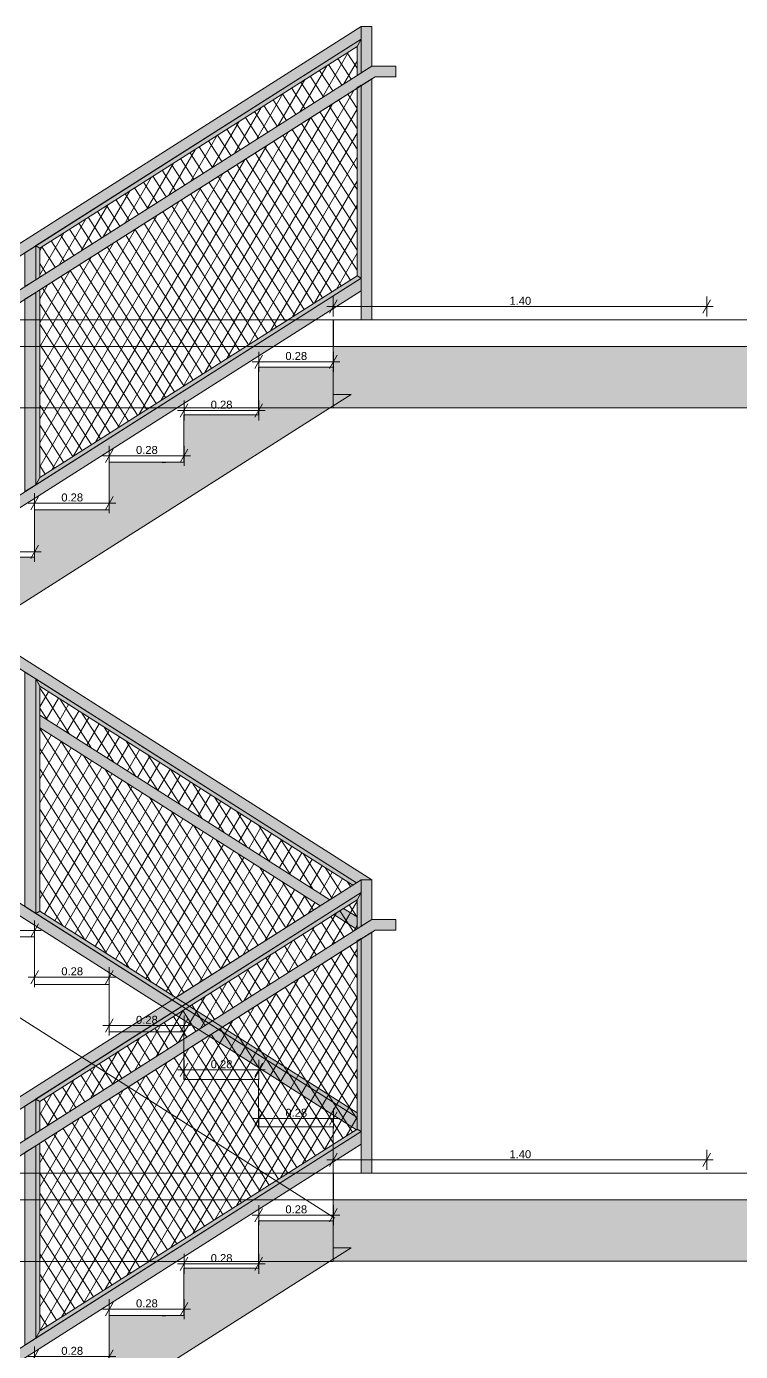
# Model space of a CAD drawing. Header units: millimetres. Extents: x 475616349 to 476941521, y 4620115302 to 4621446928.
# Drawn here: x 476910007 to 476912683, y 4620501006 to 4620505974 of the extents above; entities that cross this region are included whole.
import ezdxf

# ---------------------------------------------------------------- set-up
doc = ezdxf.new("R2010")
doc.units = ezdxf.units.MM
doc.header["$MEASUREMENT"] = 0
for name, color, linetype, lineweight in [('2D Drafting - General_Pen_No__250_Pen_No__7', 7, 'Continuous', 0), ('gegmebi_Pen_No__7_Pen_No__250', 7, 'Continuous', 0), ('gegmebi_Pen_No__7_Pen_No__253', 252, 'Continuous', 0), ('New_2D Drafting - General_Pen_No__1', 1, 'Continuous', 0), ('New_2D Drafting - General_Pen_No__250_Pen_No__250', 7, 'Continuous', 0), ('New_2D Drafting - General_Pen_No__4', 7, 'Continuous', 0), ('New_Doors_Pen_No__7_Pen_No__7_Pen_No__250', 7, 'Continuous', 0), ('New_Doors_Pen_No__7_Pen_No__7_Pen_No__5', 5, 'Continuous', 0), ('New_shenobebi_Pen_No__4', 7, 'Continuous', 0), ('reg_nak_Pen_No__250', 7, 'Continuous', 0), ('zoma_Pen_No__142', 142, 'Continuous', 0)]:
    doc.layers.add(name, color=color, linetype=linetype, lineweight=lineweight)
doc.layers.add('zoma', color=7, linetype='Continuous')
doc.styles.add('GENERATED_STYLE_2', font='arial.ttf')
doc.dimstyles.new('GENERATED_STYLE__7', dxfattribs={"dimtxt": 30.000001, "dimasz": 38, "dimexe": 0.18, "dimexo": 3, "dimgap": 0.09, "dimtad": 1, "dimtih": 1, "dimtoh": 1, "dimlfac": 0.001, "dimzin": 0, "dimdsep": 46, "dimtxsty": 'GENERATED_STYLE_2', "dimblk": 'ARROWHEAD_2', "dimblk1": 'ARROWHEAD_2', "dimblk2": 'ARROWHEAD_2', "dimcen": 0.09, "dimclrd": 142, "dimclre": 142, "dimclrt": 142, "dimadec": 0, "dimazin": 0, "dimtfac": 1, "dimtdec": 4, "dimtmove": 0, "dimatfit": 3, "dimfxl": 1, "dimtolj": 1, "dimtzin": 0, "dimarcsym": 0})
pattern_1 = [(60, (476577134.07, 4620325125.74), (-38.971143, 22.5), []), (122.833095, (476577134.07, 4620325125.74), (36.8060797, 18.75), [])]

# ---------------------------------------------------------------- blocks, each defined once
blk = doc.blocks.new('*D571', base_point=(476577134.1, 4620325125.7))
at = {"layer": 'zoma_Pen_No__142', "color": 142, "linetype": 'Continuous', "lineweight": 0, "transparency": 16777216}
for p, q in [((476910051.7, 4620501011.8), (476910022.8, 4620500961.8)), ((476910037.2, 4620500949.3), (476910037.2, 4620501024.3)), ((476910302.8, 4620500961.8), (476910331.7, 4620501011.8)), ((476910317.2, 4620500949.3), (476910317.2, 4620501024.3)), ((476910012.8, 4620500986.8), (476910037.2, 4620500986.8)), ((476910037.2, 4620500986.8), (476910317.2, 4620500986.8)), ((476910317.2, 4620500986.8), (476910341.7, 4620500986.8))]:
    blk.add_line(p, q, dxfattribs=at)
at = {"layer": 'zoma_Pen_No__142', "color": 142, "lineweight": 0, "transparency": 16777216, "insert": (476910137.3, 4620500992.8), "char_height": 30, "attachment_point": 7, "style": 'GENERATED_STYLE_2'}
blk.add_mtext('\\A1;{\\pql;\\fArial CYR|b0|i0|c204|p34;0.28}', dxfattribs=at)
blk = doc.blocks.new('ARROWHEAD_2')
at = {"color": 0, "linetype": 'Continuous', "lineweight": 0}
for p, q in [((0, 0), (-1, 0)), ((-0.38, -0.66), (0.38, 0.66))]:
    blk.add_line(p, q, dxfattribs=at)
blk = doc.blocks.new('*D572', base_point=(476577134.1, 4620325125.7))
at = {"layer": 'zoma_Pen_No__142', "color": 142, "linetype": 'Continuous', "lineweight": 0, "transparency": 16777216}
for p, q in [((476910292.8, 4620501164.9), (476910317.2, 4620501164.9)), ((476910331.7, 4620501189.9), (476910302.8, 4620501139.9)), ((476910317.2, 4620501127.4), (476910317.2, 4620501202.4)), ((476910317.2, 4620501164.9), (476910597.2, 4620501164.9)), ((476910582.8, 4620501139.9), (476910611.7, 4620501189.9)), ((476910597.2, 4620501127.4), (476910597.2, 4620501202.4)), ((476910597.2, 4620501164.9), (476910621.7, 4620501164.9))]:
    blk.add_line(p, q, dxfattribs=at)
at = {"layer": 'zoma_Pen_No__142', "color": 142, "lineweight": 0, "transparency": 16777216, "insert": (476910417.3, 4620501170.9), "char_height": 30, "attachment_point": 7, "style": 'GENERATED_STYLE_2'}
blk.add_mtext('\\A1;{\\pql;\\fArial CYR|b0|i0|c204|p34;0.28}', dxfattribs=at)
blk = doc.blocks.new('*D573', base_point=(476577134.1, 4620325125.7))
at = {"layer": 'zoma_Pen_No__142', "color": 142, "linetype": 'Continuous', "lineweight": 0, "transparency": 16777216}
for p, q in [((476910611.7, 4620501359.6), (476910582.8, 4620501309.6)), ((476910597.2, 4620501297.1), (476910597.2, 4620501372.1)), ((476910862.8, 4620501309.6), (476910891.7, 4620501359.6)), ((476910877.2, 4620501297.1), (476910877.2, 4620501372.1)), ((476910572.8, 4620501334.6), (476910597.2, 4620501334.6)), ((476910597.2, 4620501334.6), (476910877.2, 4620501334.6)), ((476910877.2, 4620501334.6), (476910901.7, 4620501334.6))]:
    blk.add_line(p, q, dxfattribs=at)
at = {"layer": 'zoma_Pen_No__142', "color": 142, "lineweight": 0, "transparency": 16777216, "insert": (476910697.3, 4620501340.6), "char_height": 30, "attachment_point": 7, "style": 'GENERATED_STYLE_2'}
blk.add_mtext('\\A1;{\\pql;\\fArial CYR|b0|i0|c204|p34;0.28}', dxfattribs=at)
blk = doc.blocks.new('*D574', base_point=(476577134.1, 4620325125.7))
at = {"layer": 'zoma_Pen_No__142', "color": 142, "linetype": 'Continuous', "lineweight": 0, "transparency": 16777216}
for p, q in [((476910852.8, 4620501517.3), (476910877.2, 4620501517.3)), ((476910891.7, 4620501542.3), (476910862.8, 4620501492.3)), ((476910877.2, 4620501479.8), (476910877.2, 4620501554.8)), ((476910877.2, 4620501517.3), (476911157.2, 4620501517.3)), ((476911142.8, 4620501492.3), (476911171.7, 4620501542.3)), ((476911157.2, 4620501479.8), (476911157.2, 4620501554.8)), ((476911157.2, 4620501517.3), (476911181.7, 4620501517.3))]:
    blk.add_line(p, q, dxfattribs=at)
at = {"layer": 'zoma_Pen_No__142', "color": 142, "lineweight": 0, "transparency": 16777216, "insert": (476910977.3, 4620501523.3), "char_height": 30, "attachment_point": 7, "style": 'GENERATED_STYLE_2'}
blk.add_mtext('\\A1;{\\pql;\\fArial CYR|b0|i0|c204|p34;0.28}', dxfattribs=at)
blk = doc.blocks.new('*D575', base_point=(476577134.1, 4620325125.7))
at = {"layer": 'zoma_Pen_No__142', "color": 142, "linetype": 'Continuous', "lineweight": 0, "transparency": 16777216}
for p, q in [((476910891.7, 4620501904.6), (476910862.8, 4620501854.6)), ((476910877.2, 4620501842.1), (476910877.2, 4620501917.1)), ((476911142.8, 4620501854.6), (476911171.7, 4620501904.6)), ((476911157.2, 4620501842.1), (476911157.2, 4620501917.1)), ((476910852.8, 4620501879.6), (476910877.2, 4620501879.6)), ((476910877.2, 4620501879.6), (476911157.2, 4620501879.6)), ((476911157.2, 4620501879.6), (476911181.7, 4620501879.6))]:
    blk.add_line(p, q, dxfattribs=at)
at = {"layer": 'zoma_Pen_No__142', "color": 142, "lineweight": 0, "transparency": 16777216, "insert": (476910977.3, 4620501885.6), "char_height": 30, "attachment_point": 7, "style": 'GENERATED_STYLE_2'}
blk.add_mtext('\\A1;{\\pql;\\fArial CYR|b0|i0|c204|p34;0.28}', dxfattribs=at)
blk = doc.blocks.new('*D576', base_point=(476577134.1, 4620325125.7))
at = {"layer": 'zoma_Pen_No__142', "color": 142, "linetype": 'Continuous', "lineweight": 0, "transparency": 16777216}
for p, q in [((476910572.8, 4620502061.5), (476910597.2, 4620502061.5)), ((476910611.7, 4620502086.5), (476910582.8, 4620502036.5)), ((476910597.2, 4620502024), (476910597.2, 4620502099)), ((476910597.2, 4620502061.5), (476910877.2, 4620502061.5)), ((476910862.8, 4620502036.5), (476910891.7, 4620502086.5)), ((476910877.2, 4620502024), (476910877.2, 4620502099)), ((476910877.2, 4620502061.5), (476910901.7, 4620502061.5))]:
    blk.add_line(p, q, dxfattribs=at)
at = {"layer": 'zoma_Pen_No__142', "color": 142, "lineweight": 0, "transparency": 16777216, "insert": (476910697.3, 4620502067.5), "char_height": 30, "attachment_point": 7, "style": 'GENERATED_STYLE_2'}
blk.add_mtext('\\A1;{\\pql;\\fArial CYR|b0|i0|c204|p34;0.28}', dxfattribs=at)
blk = doc.blocks.new('*D577', base_point=(476577134.1, 4620325125.7))
at = {"layer": 'zoma_Pen_No__142', "color": 142, "linetype": 'Continuous', "lineweight": 0, "transparency": 16777216}
for p, q in [((476910331.7, 4620502253), (476910302.8, 4620502203)), ((476910317.2, 4620502190.5), (476910317.2, 4620502265.5)), ((476910582.8, 4620502203), (476910611.7, 4620502253)), ((476910597.2, 4620502190.5), (476910597.2, 4620502265.5)), ((476910292.8, 4620502228), (476910317.2, 4620502228)), ((476910317.2, 4620502228), (476910597.2, 4620502228)), ((476910597.2, 4620502228), (476910621.7, 4620502228))]:
    blk.add_line(p, q, dxfattribs=at)
at = {"layer": 'zoma_Pen_No__142', "color": 142, "lineweight": 0, "transparency": 16777216, "insert": (476910417.3, 4620502234), "char_height": 30, "attachment_point": 7, "style": 'GENERATED_STYLE_2'}
blk.add_mtext('\\A1;{\\pql;\\fArial CYR|b0|i0|c204|p34;0.28}', dxfattribs=at)
blk = doc.blocks.new('*D578', base_point=(476577134.1, 4620325125.7))
at = {"layer": 'zoma_Pen_No__142', "color": 142, "linetype": 'Continuous', "lineweight": 0, "transparency": 16777216}
for p, q in [((476910012.8, 4620502409.9), (476910037.2, 4620502409.9)), ((476910051.7, 4620502434.9), (476910022.8, 4620502384.9)), ((476910037.2, 4620502372.4), (476910037.2, 4620502447.4)), ((476910037.2, 4620502409.9), (476910317.2, 4620502409.9)), ((476910302.8, 4620502384.9), (476910331.7, 4620502434.9)), ((476910317.2, 4620502372.4), (476910317.2, 4620502447.4)), ((476910317.2, 4620502409.9), (476910341.7, 4620502409.9))]:
    blk.add_line(p, q, dxfattribs=at)
at = {"layer": 'zoma_Pen_No__142', "color": 142, "lineweight": 0, "transparency": 16777216, "insert": (476910137.3, 4620502415.9), "char_height": 30, "attachment_point": 7, "style": 'GENERATED_STYLE_2'}
blk.add_mtext('\\A1;{\\pql;\\fArial CYR|b0|i0|c204|p34;0.28}', dxfattribs=at)
blk = doc.blocks.new('*D579', base_point=(476577134.1, 4620325125.7))
at = {"layer": 'zoma_Pen_No__142', "color": 142, "linetype": 'Continuous', "lineweight": 0, "transparency": 16777216}
for p, q in [((476909771.7, 4620502609.1), (476909742.8, 4620502559.1)), ((476909757.2, 4620502546.6), (476909757.2, 4620502621.6)), ((476910022.8, 4620502559.1), (476910051.7, 4620502609.1)), ((476910037.2, 4620502546.6), (476910037.2, 4620502621.6)), ((476909732.8, 4620502584.1), (476909757.2, 4620502584.1)), ((476909757.2, 4620502584.1), (476910037.2, 4620502584.1)), ((476910037.2, 4620502584.1), (476910061.7, 4620502584.1))]:
    blk.add_line(p, q, dxfattribs=at)
at = {"layer": 'zoma_Pen_No__142', "color": 142, "lineweight": 0, "transparency": 16777216, "insert": (476909857.3, 4620502590.1), "char_height": 30, "attachment_point": 7, "style": 'GENERATED_STYLE_2'}
blk.add_mtext('\\A1;{\\pql;\\fArial CYR|b0|i0|c204|p34;0.28}', dxfattribs=at)
blk = doc.blocks.new('*D586', base_point=(476577134.1, 4620325125.7))
at = {"layer": 'zoma_Pen_No__142', "color": 142, "linetype": 'Continuous', "lineweight": 0, "transparency": 16777216}
for p, q in [((476909757.2, 4620503967), (476909757.2, 4620504042)), ((476910037.2, 4620503967), (476910037.2, 4620504042)), ((476909732.8, 4620504004.5), (476909757.2, 4620504004.5)), ((476909771.7, 4620504029.5), (476909742.8, 4620503979.5)), ((476909757.2, 4620504004.5), (476910037.2, 4620504004.5)), ((476910022.8, 4620503979.5), (476910051.7, 4620504029.5)), ((476910037.2, 4620504004.5), (476910061.7, 4620504004.5))]:
    blk.add_line(p, q, dxfattribs=at)
at = {"layer": 'zoma_Pen_No__142', "color": 142, "lineweight": 0, "transparency": 16777216, "insert": (476909857.3, 4620504010.5), "char_height": 30, "attachment_point": 7, "style": 'GENERATED_STYLE_2'}
blk.add_mtext('\\A1;{\\pql;\\fArial CYR|b0|i0|c204|p34;0.28}', dxfattribs=at)
blk = doc.blocks.new('*D587', base_point=(476577134.1, 4620325125.7))
at = {"layer": 'zoma_Pen_No__142', "color": 142, "linetype": 'Continuous', "lineweight": 0, "transparency": 16777216}
for p, q in [((476910051.7, 4620504211.8), (476910022.8, 4620504161.8)), ((476910037.2, 4620504149.3), (476910037.2, 4620504224.3)), ((476910302.8, 4620504161.8), (476910331.7, 4620504211.8)), ((476910317.2, 4620504149.3), (476910317.2, 4620504224.3)), ((476910012.8, 4620504186.8), (476910037.2, 4620504186.8)), ((476910037.2, 4620504186.8), (476910317.2, 4620504186.8)), ((476910317.2, 4620504186.8), (476910341.7, 4620504186.8))]:
    blk.add_line(p, q, dxfattribs=at)
at = {"layer": 'zoma_Pen_No__142', "color": 142, "lineweight": 0, "transparency": 16777216, "insert": (476910137.3, 4620504192.8), "char_height": 30, "attachment_point": 7, "style": 'GENERATED_STYLE_2'}
blk.add_mtext('\\A1;{\\pql;\\fArial CYR|b0|i0|c204|p34;0.28}', dxfattribs=at)
blk = doc.blocks.new('*D588', base_point=(476577134.1, 4620325125.7))
at = {"layer": 'zoma_Pen_No__142', "color": 142, "linetype": 'Continuous', "lineweight": 0, "transparency": 16777216}
for p, q in [((476910331.7, 4620504389.9), (476910302.8, 4620504339.9)), ((476910317.2, 4620504327.4), (476910317.2, 4620504402.4)), ((476910582.8, 4620504339.9), (476910611.7, 4620504389.9)), ((476910597.2, 4620504327.4), (476910597.2, 4620504402.4)), ((476910292.8, 4620504364.9), (476910317.2, 4620504364.9)), ((476910317.2, 4620504364.9), (476910597.2, 4620504364.9)), ((476910597.2, 4620504364.9), (476910621.7, 4620504364.9))]:
    blk.add_line(p, q, dxfattribs=at)
at = {"layer": 'zoma_Pen_No__142', "color": 142, "lineweight": 0, "transparency": 16777216, "insert": (476910417.3, 4620504370.9), "char_height": 30, "attachment_point": 7, "style": 'GENERATED_STYLE_2'}
blk.add_mtext('\\A1;{\\pql;\\fArial CYR|b0|i0|c204|p34;0.28}', dxfattribs=at)
blk = doc.blocks.new('*D589', base_point=(476577134.1, 4620325125.7))
at = {"layer": 'zoma_Pen_No__142', "color": 142, "linetype": 'Continuous', "lineweight": 0, "transparency": 16777216}
for p, q in [((476910611.7, 4620504559.6), (476910582.8, 4620504509.6)), ((476910597.2, 4620504497.1), (476910597.2, 4620504572.1)), ((476910862.8, 4620504509.6), (476910891.7, 4620504559.6)), ((476910877.2, 4620504497.1), (476910877.2, 4620504572.1)), ((476910572.8, 4620504534.6), (476910597.2, 4620504534.6)), ((476910597.2, 4620504534.6), (476910877.2, 4620504534.6)), ((476910877.2, 4620504534.6), (476910901.7, 4620504534.6))]:
    blk.add_line(p, q, dxfattribs=at)
at = {"layer": 'zoma_Pen_No__142', "color": 142, "lineweight": 0, "transparency": 16777216, "insert": (476910697.3, 4620504540.6), "char_height": 30, "attachment_point": 7, "style": 'GENERATED_STYLE_2'}
blk.add_mtext('\\A1;{\\pql;\\fArial CYR|b0|i0|c204|p34;0.28}', dxfattribs=at)
blk = doc.blocks.new('*D590', base_point=(476577134.1, 4620325125.7))
at = {"layer": 'zoma_Pen_No__142', "color": 142, "linetype": 'Continuous', "lineweight": 0, "transparency": 16777216}
for p, q in [((476910891.7, 4620504742.3), (476910862.8, 4620504692.3)), ((476910877.2, 4620504679.8), (476910877.2, 4620504754.8)), ((476911142.8, 4620504692.3), (476911171.7, 4620504742.3)), ((476911157.2, 4620504679.8), (476911157.2, 4620504754.8)), ((476910852.8, 4620504717.3), (476910877.2, 4620504717.3)), ((476910877.2, 4620504717.3), (476911157.2, 4620504717.3)), ((476911157.2, 4620504717.3), (476911181.7, 4620504717.3))]:
    blk.add_line(p, q, dxfattribs=at)
at = {"layer": 'zoma_Pen_No__142', "color": 142, "lineweight": 0, "transparency": 16777216, "insert": (476910977.3, 4620504723.3), "char_height": 30, "attachment_point": 7, "style": 'GENERATED_STYLE_2'}
blk.add_mtext('\\A1;{\\pql;\\fArial CYR|b0|i0|c204|p34;0.28}', dxfattribs=at)
blk = doc.blocks.new('*D592', base_point=(476577134.1, 4620325125.7))
at = {"layer": 'zoma_Pen_No__142', "color": 142, "linetype": 'Continuous', "lineweight": 0, "transparency": 16777216}
for p, q in [((476911157, 4620501686.6), (476911157, 4620501761.6)), ((476912557.2, 4620501686.6), (476912557.2, 4620501761.6)), ((476911132.5, 4620501724.1), (476911157, 4620501724.1)), ((476911171.4, 4620501749.1), (476911142.5, 4620501699.1)), ((476911157, 4620501724.1), (476912557.2, 4620501724.1)), ((476912542.7, 4620501699.1), (476912571.6, 4620501749.1)), ((476912557.2, 4620501724.1), (476912581.6, 4620501724.1))]:
    blk.add_line(p, q, dxfattribs=at)
at = {"layer": 'zoma_Pen_No__142', "color": 142, "lineweight": 0, "transparency": 16777216, "insert": (476911817.2, 4620501730.1), "char_height": 30, "attachment_point": 7, "style": 'GENERATED_STYLE_2'}
blk.add_mtext('\\A1;{\\pql;\\fArial CYR|b0|i0|c204|p34;1.40}', dxfattribs=at)
blk = doc.blocks.new('*D594', base_point=(476577134.1, 4620325125.7))
at = {"layer": 'zoma_Pen_No__142', "color": 142, "linetype": 'Continuous', "lineweight": 0, "transparency": 16777216}
for p, q in [((476911171.4, 4620504949.1), (476911142.5, 4620504899.1)), ((476911157, 4620504886.6), (476911157, 4620504961.6)), ((476912542.7, 4620504899.1), (476912571.6, 4620504949.1)), ((476912557.2, 4620504886.6), (476912557.2, 4620504961.6)), ((476911132.5, 4620504924.1), (476911157, 4620504924.1)), ((476911157, 4620504924.1), (476912557.2, 4620504924.1)), ((476912557.2, 4620504924.1), (476912581.6, 4620504924.1))]:
    blk.add_line(p, q, dxfattribs=at)
at = {"layer": 'zoma_Pen_No__142', "color": 142, "lineweight": 0, "transparency": 16777216, "insert": (476911817.2, 4620504930.1), "char_height": 30, "attachment_point": 7, "style": 'GENERATED_STYLE_2'}
blk.add_mtext('\\A1;{\\pql;\\fArial CYR|b0|i0|c204|p34;1.40}', dxfattribs=at)

msp = doc.modelspace()

# ---------------------------------------------------------------- hatches: boundary and pattern name
at = {"layer": '2D Drafting - General_Pen_No__250_Pen_No__7', "linetype": 'Continuous', "lineweight": 0}
for points in [[(476911157.015, 4620504774.286), (476914617.527, 4620504774.286), (476914617.527, 4620504544.192), (476911157.015, 4620504544.192)], [(476911157.015, 4620501574.286), (476914617.527, 4620501574.286), (476914617.527, 4620501344.192), (476911157.015, 4620501344.192)]]:
    msp.add_hatch(color=7, dxfattribs=at).paths.add_polyline_path(points)
at = {"layer": 'New_2D Drafting - General_Pen_No__1', "linetype": 'Continuous', "lineweight": 0}
for points in [[(476911261.221, 4620505974.198), (476908740.104, 4620504372.201), (476908780.587, 4620504350.533), (476911261.221, 4620505926.805)], [(476911301.707, 4620505825.771), (476911301.707, 4620505974.198), (476911261.221, 4620505974.198), (476911261.221, 4620505824.609), (476911261.221, 4620505800.045)], [(476911261.225, 4620505926.808), (476910041.059, 4620505151.555), (476910056.127, 4620505143.355), (476911246.241, 4620505899.661)], [(476911246.241, 4620505899.661), (476911246.243, 4620505790.528), (476911261.224, 4620505800.045), (476911261.225, 4620505926.808)], [(476908650.104, 4620504222.201), (476908650.104, 4620504181.754), (476908789.043, 4620504181.754), (476911313.55, 4620505785.904), (476911391.707, 4620505785.904), (476911391.707, 4620505825.771), (476911301.707, 4620505825.771), (476908778.114, 4620504222.201)], [(476911261.224, 4620505754.095), (476911246.224, 4620505745.524), (476911246.239, 4620505039.191), (476911261.221, 4620505030.94)], [(476911261.221, 4620504874.23), (476911301.707, 4620504874.233), (476911301.707, 4620505778.5), (476911261.221, 4620505752.653), (476911261.221, 4620505078.84), (476911261.221, 4620504986.141)], [(476910041.13, 4620505024.761), (476910041.127, 4620505151.519), (476910000.645, 4620505125.796), (476910000.648, 4620504999.037)], [(476910056.127, 4620505143.355), (476910041.127, 4620505151.519), (476910041.13, 4620505024.761), (476910056.129, 4620505034.292)], [(476910056.145, 4620504282.963), (476911246.239, 4620505039.191), (476911261.221, 4620505030.94), (476910041.145, 4620504255.665)], [(476911261.221, 4620505030.94), (476908780.588, 4620503454.668), (476908780.587, 4620503407.275), (476911261.22, 4620504983.547)], [(476910056.13, 4620504986.901), (476910041.131, 4620504977.369), (476910041.145, 4620504255.665), (476910056.145, 4620504282.963)], [(476910041.131, 4620504977.369), (476910000.649, 4620504951.646), (476910000.663, 4620504229.942), (476910041.145, 4620504255.665)], [(476908795.537, 4620504319.277), (476911244.151, 4620502763.351), (476911261.221, 4620502774.198), (476911301.694, 4620502774.179), (476908814.732, 4620504354.472), (476908795.536, 4620504342.274)], [(476910000.622, 4620502674.382), (476910000.64, 4620503553.517), (476910041.122, 4620503527.793), (476910041.104, 4620502648.659)], [(476910041.122, 4620503527.793), (476910056.122, 4620503500.574), (476910056.104, 4620502656.868), (476910041.104, 4620502648.659)], [(476910041.155, 4620503527.845), (476910056.122, 4620503500.574), (476911230.178, 4620502754.472), (476911244.153, 4620502763.352)], [(476908780.587, 4620503449.63), (476908780.588, 4620503402.238), (476911243.323, 4620501837.339), (476911246.239, 4620501839.191), (476911246.238, 4620501882.879)], [(476910056.118, 4620503344.112), (476911107.116, 4620502676.275), (476911144.408, 4620502699.971), (476910056.119, 4620503391.503)], [(476911261.221, 4620502774.198), (476908740.104, 4620501172.201), (476908780.587, 4620501150.533), (476911261.221, 4620502726.805)], [(476911301.707, 4620502625.771), (476911301.707, 4620502774.198), (476911261.221, 4620502774.198), (476911261.221, 4620502624.609), (476911261.221, 4620502600.045)], [(476911261.225, 4620502726.808), (476910041.059, 4620501951.555), (476910056.127, 4620501943.355), (476911246.241, 4620502699.661)], [(476911246.241, 4620502699.661), (476911246.243, 4620502590.528), (476911261.224, 4620502600.045), (476911261.225, 4620502726.808)], [(476910056.145, 4620502656.868), (476911246.237, 4620501900.651), (476911246.238, 4620501882.879), (476910041.104, 4620502648.659)], [(476911195.571, 4620502667.46), (476911158.281, 4620502643.763), (476911244.151, 4620502589.198), (476911246.243, 4620502590.528), (476911246.242, 4620502635.262)], [(476908650.104, 4620501022.201), (476908650.104, 4620500981.754), (476908789.043, 4620500981.754), (476911313.55, 4620502585.904), (476911391.707, 4620502585.904), (476911391.707, 4620502625.771), (476911301.707, 4620502625.771), (476908778.114, 4620501022.201)], [(476911261.224, 4620502554.095), (476911246.224, 4620502545.524), (476911246.239, 4620501839.191), (476911261.221, 4620501830.94)], [(476911261.221, 4620501674.23), (476911301.707, 4620501674.233), (476911301.707, 4620502578.5), (476911261.221, 4620502552.653), (476911261.221, 4620501878.84), (476911261.221, 4620501786.141)], [(476910041.13, 4620501824.761), (476910041.127, 4620501951.519), (476910000.645, 4620501925.796), (476910000.648, 4620501799.037)], [(476910056.127, 4620501943.355), (476910041.127, 4620501951.519), (476910041.13, 4620501824.761), (476910056.129, 4620501834.292)], [(476911261.221, 4620501830.94), (476908780.588, 4620500254.668), (476908780.587, 4620500207.275), (476911261.22, 4620501783.547)], [(476910056.145, 4620501082.963), (476911246.239, 4620501839.191), (476911261.221, 4620501830.94), (476910041.145, 4620501055.665)], [(476910041.131, 4620501777.369), (476910000.649, 4620501751.646), (476910000.663, 4620501029.942), (476910041.145, 4620501055.665)], [(476910056.13, 4620501786.901), (476910041.131, 4620501777.369), (476910041.145, 4620501055.665), (476910056.145, 4620501082.963)]]:
    msp.add_hatch(color=1, dxfattribs=at).paths.add_polyline_path(points)
h = msp.add_hatch(dxfattribs=at)
h.set_pattern_fill('BATT_INSULATION', color=1, style=0, pattern_type=2)
h.set_pattern_definition(pattern_1)
h.paths.add_polyline_path([(476911246.243, 4620505790.528), (476911246.241, 4620505899.661), (476910056.127, 4620505143.355), (476910056.129, 4620505034.292)])
h = msp.add_hatch(dxfattribs=at)
h.set_pattern_fill('BATT_INSULATION', color=1, style=0, pattern_type=2)
h.set_pattern_definition(pattern_1)
h.paths.add_polyline_path([(476910056.145, 4620504282.963), (476911246.239, 4620505039.191), (476911246.224, 4620505743.124), (476910056.13, 4620504986.901)])
h = msp.add_hatch(dxfattribs=at)
h.set_pattern_fill('BATT_INSULATION', color=1, style=0, pattern_type=2)
h.set_pattern_definition(pattern_1)
h.paths.add_polyline_path([(476911144.408, 4620502699.971), (476910056.119, 4620503391.503), (476910056.122, 4620503500.574), (476911230.178, 4620502754.472)])
h = msp.add_hatch(dxfattribs=at)
h.set_pattern_fill('BATT_INSULATION', color=1, style=0, pattern_type=2)
h.set_pattern_definition(pattern_1)
h.paths.add_polyline_path([(476910566.362, 4620502332.662), (476910056.104, 4620502656.868), (476910056.118, 4620503344.112), (476911107.116, 4620502676.275)])
h = msp.add_hatch(dxfattribs=at)
h.set_pattern_fill('BATT_INSULATION', color=1, style=0, pattern_type=2)
h.set_pattern_definition(pattern_1)
h.paths.add_polyline_path([(476911246.243, 4620502590.528), (476911246.241, 4620502699.661), (476910056.127, 4620501943.355), (476910056.129, 4620501834.292)])
h = msp.add_hatch(dxfattribs=at)
h.set_pattern_fill('BATT_INSULATION', color=1, style=0, pattern_type=2)
h.set_pattern_definition(pattern_1)
h.paths.add_polyline_path([(476910056.145, 4620501082.963), (476911246.239, 4620501839.191), (476911246.224, 4620502543.124), (476910056.13, 4620501786.901)])
at = {"layer": 'New_2D Drafting - General_Pen_No__250_Pen_No__250', "linetype": 'Continuous', "lineweight": 0}
for points in [[(476909196.944, 4620503450.201), (476908917.015, 4620503450.201), (476908917.23, 4620503128.574), (476910317.018, 4620504018.12), (476910562.625, 4620504174.2), (476911157.015, 4620504551.926), (476911223.525, 4620504594.192), (476911157.015, 4620504594.192), (476911156.944, 4620504594.192), (476911156.944, 4620504696.2), (476910876.944, 4620504696.2), (476910876.944, 4620504518.2), (476910596.944, 4620504518.2), (476910596.944, 4620504340.2), (476910534.161, 4620504340.2, -0.08199413), (476910509.727, 4620504340.2), (476910317.018, 4620504340.2), (476910317.018, 4620504174.2), (476910316.949, 4620504174.2), (476910316.944, 4620504162.2), (476910036.944, 4620504162.2), (476910036.944, 4620503984.201), (476909756.944, 4620503984.201), (476909756.944, 4620503806.201), (476909476.944, 4620503806.201), (476909476.944, 4620503628.201), (476909196.944, 4620503628.201)], [(476909196.944, 4620500250.201), (476908917.015, 4620500250.201), (476908917.23, 4620499928.574), (476910317.018, 4620500818.12), (476910562.625, 4620500974.2), (476911157.015, 4620501351.926), (476911223.525, 4620501394.192), (476911157.015, 4620501394.192), (476911156.944, 4620501394.192), (476911156.944, 4620501496.2), (476910876.944, 4620501496.2), (476910876.944, 4620501318.2), (476910596.944, 4620501318.2), (476910596.944, 4620501140.2), (476910534.161, 4620501140.2, -0.08199413), (476910509.727, 4620501140.2), (476910317.018, 4620501140.2), (476910317.018, 4620500974.2), (476910316.949, 4620500974.2), (476910316.944, 4620500962.2), (476910036.944, 4620500962.2), (476910036.944, 4620500784.201), (476909756.944, 4620500784.201), (476909756.944, 4620500606.201), (476909476.944, 4620500606.201), (476909476.944, 4620500428.201), (476909196.944, 4620500428.201)]]:
    msp.add_hatch(color=7, dxfattribs=at).paths.add_polyline_path(points)

# ---------------------------------------------------------------- linework, layer by layer
at = {"layer": '2D Drafting - General_Pen_No__250_Pen_No__7', "color": 7, "linetype": 'Continuous', "lineweight": 0, "flags": 128}
for points in [[(476911157.015, 4620504774.286), (476914617.527, 4620504774.286), (476914617.527, 4620504544.192), (476911157.015, 4620504544.192)], [(476911157.015, 4620501574.286), (476914617.527, 4620501574.286), (476914617.527, 4620501344.192), (476911157.015, 4620501344.192)]]:
    msp.add_lwpolyline(points, close=True, dxfattribs=at)
at = {"layer": 'gegmebi_Pen_No__7_Pen_No__250', "color": 7, "linetype": 'Continuous', "lineweight": 0, "flags": 128}
for points in [[(476911157.015, 4620504774.286), (476914217.177, 4620504774.286), (476914217.177, 4620504874.286), (476911157.015, 4620504874.286)], [(476911157.015, 4620501574.286), (476914217.177, 4620501574.286), (476914217.177, 4620501674.286), (476911157.015, 4620501674.286)]]:
    msp.add_lwpolyline(points, close=True, dxfattribs=at)
at = {"layer": 'gegmebi_Pen_No__7_Pen_No__253', "color": 252, "linetype": 'Continuous', "lineweight": 0, "flags": 128}
for points in [[(476907717.436, 4620504774.286), (476911157.073, 4620504774.286), (476911157.073, 4620504874.286), (476907717.436, 4620504874.286)], [(476907617.086, 4620504543.735), (476911156.934, 4620504543.735), (476911156.934, 4620504774.286), (476907617.086, 4620504774.286)], [(476907717.436, 4620501574.286), (476911157.073, 4620501574.286), (476911157.073, 4620501674.286), (476907717.436, 4620501674.286)], [(476907617.086, 4620501343.735), (476911156.934, 4620501343.735), (476911156.934, 4620501574.286), (476907617.086, 4620501574.286)]]:
    msp.add_lwpolyline(points, close=True, dxfattribs=at)
at = {"layer": 'New_2D Drafting - General_Pen_No__250_Pen_No__250', "color": 7, "linetype": 'Continuous', "lineweight": 0, "flags": 128}
for points in [[(476908917.23, 4620503128.574), (476910317.018, 4620504018.12), (476910562.625, 4620504174.2), (476911157.015, 4620504551.926), (476911223.525, 4620504594.192), (476911157.015, 4620504594.192), (476911156.944, 4620504594.192), (476911156.944, 4620504696.2), (476910876.944, 4620504696.2), (476910876.944, 4620504518.2), (476910596.944, 4620504518.2), (476910596.944, 4620504340.2), (476910534.161, 4620504340.2, -0.08199413), (476910509.727, 4620504340.2), (476910317.018, 4620504340.2), (476910317.018, 4620504174.2), (476910316.949, 4620504174.2), (476910316.944, 4620504162.2), (476910036.944, 4620504162.2), (476910036.944, 4620503984.201), (476909756.944, 4620503984.201)], [(476910562.625, 4620500974.2), (476911157.015, 4620501351.926), (476911223.525, 4620501394.192), (476911157.015, 4620501394.192), (476911156.944, 4620501394.192), (476911156.944, 4620501496.2), (476910876.944, 4620501496.2), (476910876.944, 4620501318.2), (476910596.944, 4620501318.2), (476910596.944, 4620501140.2), (476910534.161, 4620501140.2, -0.08199413), (476910509.727, 4620501140.2), (476910317.018, 4620501140.2), (476910317.018, 4620500974.2)]]:
    msp.add_lwpolyline(points, format="xyb", dxfattribs=at)
at = {"layer": 'New_2D Drafting - General_Pen_No__4', "color": 7, "linetype": 'Continuous', "lineweight": 0, "flags": 128}
for points in [[(476911261.221, 4620505974.198), (476908740.104, 4620504372.201), (476908780.587, 4620504350.533), (476911261.221, 4620505926.805)], [(476911301.707, 4620505825.771), (476911301.707, 4620505974.198), (476911261.221, 4620505974.198), (476911261.221, 4620505824.609), (476911261.221, 4620505800.045)], [(476911261.225, 4620505926.808), (476910041.059, 4620505151.555), (476910056.127, 4620505143.355), (476911246.241, 4620505899.661)], [(476911246.243, 4620505790.528), (476911246.241, 4620505899.661), (476910056.127, 4620505143.355), (476910056.129, 4620505034.292)], [(476911246.241, 4620505899.661), (476911246.243, 4620505790.528), (476911261.224, 4620505800.045), (476911261.225, 4620505926.808)], [(476908650.104, 4620504222.201), (476908650.104, 4620504181.754), (476908789.043, 4620504181.754), (476911313.55, 4620505785.904), (476911391.707, 4620505785.904), (476911391.707, 4620505825.771), (476911301.707, 4620505825.771), (476908778.114, 4620504222.201)], [(476910056.145, 4620504282.963), (476911246.239, 4620505039.191), (476911246.224, 4620505743.124), (476910056.13, 4620504986.901)], [(476911261.224, 4620505754.095), (476911246.224, 4620505745.524), (476911246.239, 4620505039.191), (476911261.221, 4620505030.94)], [(476911261.221, 4620504874.23), (476911301.707, 4620504874.233), (476911301.707, 4620505778.5), (476911261.221, 4620505752.653), (476911261.221, 4620505078.84), (476911261.221, 4620504986.141)], [(476910041.13, 4620505024.761), (476910041.127, 4620505151.519), (476910000.645, 4620505125.796), (476910000.648, 4620504999.037)], [(476910056.127, 4620505143.355), (476910041.127, 4620505151.519), (476910041.13, 4620505024.761), (476910056.129, 4620505034.292)], [(476910056.145, 4620504282.963), (476911246.239, 4620505039.191), (476911261.221, 4620505030.94), (476910041.145, 4620504255.665)], [(476911261.221, 4620505030.94), (476908780.588, 4620503454.668), (476908780.587, 4620503407.275), (476911261.22, 4620504983.547)], [(476910056.13, 4620504986.901), (476910041.131, 4620504977.369), (476910041.145, 4620504255.665), (476910056.145, 4620504282.963)], [(476910041.131, 4620504977.369), (476910000.649, 4620504951.646), (476910000.663, 4620504229.942), (476910041.145, 4620504255.665)], [(476908795.537, 4620504319.277), (476911244.151, 4620502763.351), (476911261.221, 4620502774.198), (476911301.694, 4620502774.179), (476908814.732, 4620504354.472), (476908795.536, 4620504342.274)], [(476910000.622, 4620502674.382), (476910000.64, 4620503553.517), (476910041.122, 4620503527.793), (476910041.104, 4620502648.659)], [(476910041.122, 4620503527.793), (476910056.122, 4620503500.574), (476910056.104, 4620502656.868), (476910041.104, 4620502648.659)], [(476910041.155, 4620503527.845), (476910056.122, 4620503500.574), (476911230.178, 4620502754.472), (476911244.153, 4620502763.352)], [(476911144.408, 4620502699.971), (476910056.119, 4620503391.503), (476910056.122, 4620503500.574), (476911230.178, 4620502754.472)], [(476908780.587, 4620503449.63), (476908780.588, 4620503402.238), (476911243.323, 4620501837.339), (476911246.239, 4620501839.191), (476911246.238, 4620501882.879)], [(476910056.118, 4620503344.112), (476911107.116, 4620502676.275), (476911144.408, 4620502699.971), (476910056.119, 4620503391.503)], [(476910566.362, 4620502332.662), (476910056.104, 4620502656.868), (476910056.118, 4620503344.112), (476911107.116, 4620502676.275)], [(476911261.221, 4620502774.198), (476908740.104, 4620501172.201), (476908780.587, 4620501150.533), (476911261.221, 4620502726.805)], [(476911301.707, 4620502625.771), (476911301.707, 4620502774.198), (476911261.221, 4620502774.198), (476911261.221, 4620502624.609), (476911261.221, 4620502600.045)], [(476911261.225, 4620502726.808), (476910041.059, 4620501951.555), (476910056.127, 4620501943.355), (476911246.241, 4620502699.661)], [(476911246.243, 4620502590.528), (476911246.241, 4620502699.661), (476910056.127, 4620501943.355), (476910056.129, 4620501834.292)], [(476911246.241, 4620502699.661), (476911246.243, 4620502590.528), (476911261.224, 4620502600.045), (476911261.225, 4620502726.808)], [(476910056.145, 4620502656.868), (476911246.237, 4620501900.651), (476911246.238, 4620501882.879), (476910041.104, 4620502648.659)], [(476911195.571, 4620502667.46), (476911158.281, 4620502643.763), (476911244.151, 4620502589.198), (476911246.243, 4620502590.528), (476911246.242, 4620502635.262)], [(476908650.104, 4620501022.201), (476908650.104, 4620500981.754), (476908789.043, 4620500981.754), (476911313.55, 4620502585.904), (476911391.707, 4620502585.904), (476911391.707, 4620502625.771), (476911301.707, 4620502625.771), (476908778.114, 4620501022.201)], [(476911261.224, 4620502554.095), (476911246.224, 4620502545.524), (476911246.239, 4620501839.191), (476911261.221, 4620501830.94)], [(476911261.221, 4620501674.23), (476911301.707, 4620501674.233), (476911301.707, 4620502578.5), (476911261.221, 4620502552.653), (476911261.221, 4620501878.84), (476911261.221, 4620501786.141)], [(476910056.145, 4620501082.963), (476911246.239, 4620501839.191), (476911246.224, 4620502543.124), (476910056.13, 4620501786.901)], [(476910041.13, 4620501824.761), (476910041.127, 4620501951.519), (476910000.645, 4620501925.796), (476910000.648, 4620501799.037)], [(476910056.127, 4620501943.355), (476910041.127, 4620501951.519), (476910041.13, 4620501824.761), (476910056.129, 4620501834.292)], [(476911261.221, 4620501830.94), (476908780.588, 4620500254.668), (476908780.587, 4620500207.275), (476911261.22, 4620501783.547)], [(476910056.145, 4620501082.963), (476911246.239, 4620501839.191), (476911261.221, 4620501830.94), (476910041.145, 4620501055.665)], [(476910041.131, 4620501777.369), (476910000.649, 4620501751.646), (476910000.663, 4620501029.942), (476910041.145, 4620501055.665)], [(476910056.13, 4620501786.901), (476910041.131, 4620501777.369), (476910041.145, 4620501055.665), (476910056.145, 4620501082.963)]]:
    msp.add_lwpolyline(points, close=True, dxfattribs=at)
at = {"layer": 'New_Doors_Pen_No__7_Pen_No__7_Pen_No__250', "color": 7, "linetype": 'Continuous', "lineweight": 0, "flags": 128}
msp.add_lwpolyline([(476908917.055, 4620503252.202), (476908917.055, 4620503094.2), (476909196.984, 4620503094.2), (476909196.984, 4620502916.2), (476909476.984, 4620502916.2), (476909476.984, 4620502738.2), (476909756.984, 4620502738.2), (476909756.984, 4620502560.2), (476910036.984, 4620502560.2), (476910036.984, 4620502382.201), (476910316.984, 4620502382.201), (476910317.058, 4620502204.201), (476910596.984, 4620502204.201), (476910596.984, 4620502026.202), (476910876.984, 4620502026.202), (476910876.984, 4620501848.202), (476911156.984, 4620501848.202), (476911156.984, 4620501674.2)], dxfattribs=at)
at = {"layer": 'New_Doors_Pen_No__7_Pen_No__7_Pen_No__5', "color": 5, "linetype": 'Continuous', "lineweight": 0, "flags": 128}
for points in [[(476908917.015, 4620503272.201), (476908917.015, 4620503450.201), (476909196.944, 4620503450.201), (476909196.944, 4620503628.201), (476909476.944, 4620503628.201), (476909476.944, 4620503806.201), (476909756.944, 4620503806.201), (476909756.944, 4620503984.201), (476910036.944, 4620503984.201), (476910036.944, 4620504162.2), (476910316.944, 4620504162.2), (476910317.018, 4620504340.2), (476910596.944, 4620504340.2), (476910596.944, 4620504518.2), (476910876.944, 4620504518.2), (476910876.944, 4620504696.2), (476911156.944, 4620504696.2), (476911156.979, 4620504854.23)], [(476908917.015, 4620500072.201), (476908917.015, 4620500250.201), (476909196.944, 4620500250.201), (476909196.944, 4620500428.201), (476909476.944, 4620500428.201), (476909476.944, 4620500606.201), (476909756.944, 4620500606.201), (476909756.944, 4620500784.201), (476910036.944, 4620500784.201), (476910036.944, 4620500962.2), (476910316.944, 4620500962.2), (476910317.018, 4620501140.2), (476910596.944, 4620501140.2), (476910596.944, 4620501318.2), (476910876.944, 4620501318.2), (476910876.944, 4620501496.2), (476911156.944, 4620501496.2), (476911156.979, 4620501654.23)]]:
    msp.add_lwpolyline(points, dxfattribs=at)
at = {"layer": 'New_shenobebi_Pen_No__4', "color": 7, "linetype": 'Continuous', "lineweight": 0}
msp.add_lwpolyline([(476911157.015, 4620501574.2), (476911157.015, 4620501654.23)], dxfattribs=at)
at = {"layer": 'reg_nak_Pen_No__250', "color": 7, "linetype": 'Continuous', "lineweight": 0, "flags": 128}
msp.add_lwpolyline([(476908698.468, 4620503072.621), (476911163.071, 4620501505.838)], dxfattribs=at)

# ---------------------------------------------------------------- dimensions: what is measured, and where the dimension line sits
at = {"layer": 'zoma', "color": 142, "linetype": 'Continuous', "lineweight": 0}
for base, p1, p2, picture, middle in [((476912557.177, 4620504924.135), (476911156.984, 4620498474.2), (476912557.177, 4620504924.135), '*D594', (476911856.136, 4620504945.135)), ((476911157.218, 4620504717.277), (476910877.218, 4620504693.827), (476911157.218, 4620504693.827), '*D590', (476911016.274, 4620504738.277)), ((476910877.218, 4620504534.598), (476910597.218, 4620504510.593), (476910877.218, 4620504510.593), '*D589', (476910736.274, 4620504555.598)), ((476910597.218, 4620504364.859), (476910317.218, 4620504339.043), (476910597.218, 4620504339.043), '*D588', (476910456.274, 4620504385.859)), ((476910317.218, 4620504186.839), (476910037.218, 4620504165.49), (476910317.218, 4620504165.49), '*D587', (476910176.274, 4620504207.839)), ((476910037.218, 4620504004.547), (476909757.218, 4620503981.388), (476910037.218, 4620503981.388), '*D586', (476909896.274, 4620504025.547)), ((476910037.218, 4620502584.08), (476909757.218, 4620502562.869), (476910037.218, 4620502562.869), '*D579', (476909896.274, 4620502605.08)), ((476910317.218, 4620502409.875), (476910037.218, 4620502394.386), (476910317.218, 4620502394.386), '*D578', (476910176.274, 4620502430.875)), ((476910597.218, 4620502228.041), (476910317.218, 4620502207.727), (476910597.218, 4620502207.727), '*D577', (476910456.274, 4620502249.041)), ((476910877.218, 4620502061.466), (476910597.218, 4620502042.354), (476910877.218, 4620502042.354), '*D576', (476910736.274, 4620502082.466)), ((476911157.218, 4620501879.631), (476910877.218, 4620501852.682), (476911157.218, 4620501852.682), '*D575', (476911016.274, 4620501900.631)), ((476912557.177, 4620501724.135), (476911156.984, 4620498474.2), (476912557.177, 4620501724.135), '*D592', (476911856.136, 4620501745.135)), ((476911157.218, 4620501517.277), (476910877.218, 4620501493.827), (476911157.218, 4620501493.827), '*D574', (476911016.274, 4620501538.277)), ((476910877.218, 4620501334.598), (476910597.218, 4620501310.593), (476910877.218, 4620501310.593), '*D573', (476910736.274, 4620501355.598)), ((476910597.218, 4620501164.859), (476910317.218, 4620501139.043), (476910597.218, 4620501139.043), '*D572', (476910456.274, 4620501185.859)), ((476910317.218, 4620500986.839), (476910037.218, 4620500965.49), (476910317.218, 4620500965.49), '*D571', (476910176.274, 4620501007.839))]:
    dim = msp.add_linear_dim(base=base, p1=p1, p2=p2, dimstyle='GENERATED_STYLE__7', dxfattribs=at)
    dim.commit()
    dim.dimension.update_dxf_attribs({"geometry": picture, "text_midpoint": middle, "dimtype": 160})

doc.saveas('drawing.dxf')
